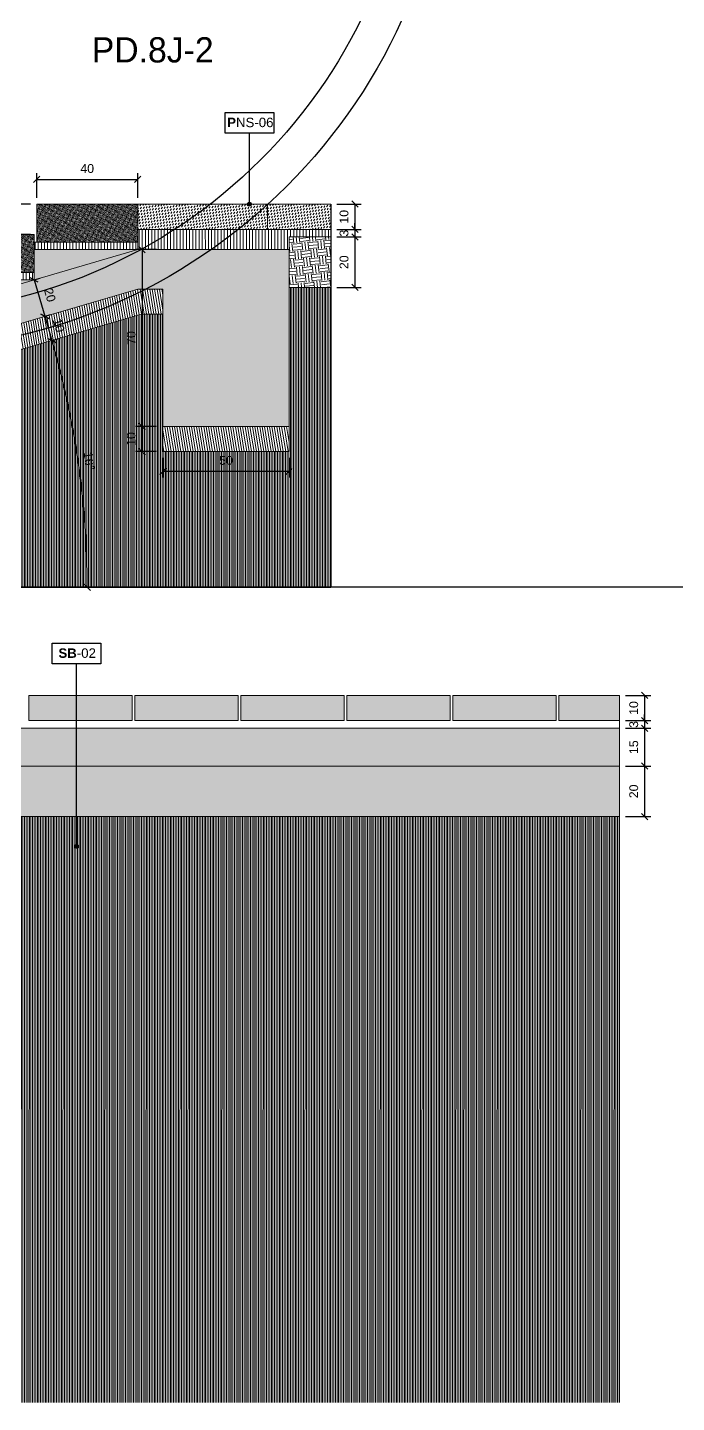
# Model space of a CAD drawing. Header units: metres. Extents: x -325 to 301, y -147 to 149.
# Drawn here: x 95.09 to 97.66, y 20.23 to 25.67 of the extents above; entities that cross this region are included whole.
import ezdxf

# ---------------------------------------------------------------- set-up
doc = ezdxf.new("R2010")
doc.units = ezdxf.units.M
doc.layers.get('Defpoints').update_dxf_attribs({"lineweight": 13})
for name, color, linetype, plot in [('-aux', 50, 'Continuous', False), ('-AUX-QAD', 5, 'Continuous', False), ('02-L-AUX', 2, 'Continuous', False)]:
    doc.layers.add(name, color=color, linetype=linetype, plot=plot)
doc.layers.add('0-TX-1_25', color=7, linetype='Continuous', true_color=0x3f4f7f)
for name, color, linetype, lineweight, true_color in [('03-TR-Paviment_07_Precast Concrete Blocks', 7, 'Continuous', 5, 0xe7ddd0), ('03-TR-Paviment_08_Natural Stone Bleachers', 7, 'Continuous', 5, 0xafad9d), ('3-TR sorra granitica', 7, 'Continuous', 0, 0xf2dac9), ('3-TR tot_u', 7, 'Continuous', 5, 0x787878)]:
    doc.layers.add(name, color=color, linetype=linetype, lineweight=lineweight, true_color=true_color)
for name, color, linetype, lineweight in [('1-CM', 7, 'Continuous', 0), ('2-L-secció', 1, 'Continuous', 0), ('3-TR Formigó', 252, 'Continuous', 0), ('3-TR Seleccionat', 44, 'Continuous', 0), ('3-TR Tot-u', 37, 'Continuous', 0)]:
    doc.layers.add(name, color=color, linetype=linetype, lineweight=lineweight)
for name, color, linetype in [('1-SECCIÓ', 1, 'Continuous'), ('A-KEYPLAN_HATCH', 7, 'Continuous'), ('A_TEXT_2', 7, 'Continuous')]:
    doc.layers.add(name, color=color, linetype=linetype)
doc.styles.get("Standard").update_dxf_attribs({"font": 'arial.ttf'})
doc.styles.add('x-llegenda materials$0$ENGRAVERS', font='TT0586M.TTF')
doc.dimstyles.new('ISO-25', dxfattribs={"dimtxt": 0.1, "dimasz": 0.1, "dimexe": 0.1, "dimexo": 0.1, "dimgap": 0.1, "dimtad": 1, "dimdec": 0, "dimlfac": 100, "dimzin": 9, "dimtxsty": 'Standard', "dimblk": 'OBLIQUE', "dimcen": 0.1, "dimadec": 0, "dimazin": 0, "dimtfac": 1, "dimtdec": 0, "dimtmove": 0, "dimatfit": 3, "dimldrblk": 'OBLIQUE', "dimfxl": 1, "dimarcsym": 0})

# ---------------------------------------------------------------- blocks, each defined once
blk = doc.blocks.new('BNS18')
at = {"layer": '03-TR-Paviment_08_Natural Stone Bleachers'}
h = blk.add_hatch(dxfattribs=at)
h.set_pattern_fill('DASH', color=256, scale=0.0011, angle=233, style=0, double=1)
h.set_pattern_definition([(233, (-64.0042394, -52.5933934), (0.00068739555, -0.00489107349), [0.0034925, -0.0034925])])
h.paths.add_polyline_path([(0.4, 0.15), (0.4, 0), (0, 0), (0, 0.15)])
at = {"layer": '1-CM'}
blk.add_lwpolyline([(0.4, 0.15), (0.4, 0), (0, 0), (0, 0.15)], close=True, dxfattribs=at)
blk = doc.blocks.new('POINT')
at = {"layer": '0-TX-1_25'}
h = blk.add_hatch(dxfattribs=at)
h.set_pattern_fill('ANGLE', color=256)
h.set_pattern_definition([(0, (-83.747, -12.726), (0, 6.985), [5.08, -1.905]), (90, (-83.747, -12.726), (-6.985, 4e-16), [5.08, -1.905])])
edge = h.paths.add_edge_path()
edge.add_arc((0, 0), 0.0075, 0, 360)
h = blk.add_hatch(color=256, dxfattribs=at)
h.dxf.hatch_style = 1
edge = h.paths.add_edge_path()
edge.add_arc((0, 0), 0.0075, 0, 360)
blk.add_circle((0, 0), 0.0075, dxfattribs=at)
blk = doc.blocks.new('_Oblique')
at = {"color": 0, "lineweight": -2}
blk.add_line((-0.5, -0.5), (0.5, 0.5), dxfattribs=at)
blk = doc.blocks.new('*D1750')
at = {"layer": '0-TX-1_25', "color": 0, "lineweight": -2, "transparency": 16777216}
for p, q in [((95.1039, 24.9723), (95.0122, 24.9723)), ((95.0372, 24.9723), (95.0372, 24.8523)), ((95.1039, 24.8523), (95.0122, 24.8523))]:
    blk.add_line(p, q, dxfattribs=at)
at = {"layer": 'Defpoints', "color": 0, "transparency": 16777216}
for p in [(95.1289, 24.9723), (95.0372, 24.8523), (95.1289, 24.8523)]:
    blk.add_point(p, dxfattribs=at)
at = {"layer": '0-TX-1_25', "color": 0, "lineweight": -2, "transparency": 16777216, "xscale": 0.025, "yscale": 0.025, "zscale": 0.025}
for p, rotation in [((95.0372, 24.9723), 90), ((95.0372, 24.8523), 270)]:
    blk.add_blockref('_Oblique', p, dxfattribs=dict(at, rotation=rotation))
at = {"layer": '0-TX-1_25', "color": 0, "transparency": 16777216, "insert": (94.9947, 24.9123), "char_height": 0.035, "attachment_point": 5, "rotation": 90}
blk.add_mtext('12', dxfattribs=at)
blk = doc.blocks.new('*D1751')
at = {"layer": '0-TX-1_25', "color": 0, "lineweight": -2, "transparency": 16777216}
for p, q in [((95.1289, 24.9973), (95.1289, 25.0953)), ((95.1289, 25.0703), (95.5289, 25.0703)), ((95.5289, 24.9973), (95.5289, 25.0953))]:
    blk.add_line(p, q, dxfattribs=at)
at = {"layer": 'Defpoints', "color": 0, "transparency": 16777216}
for p in [(95.5289, 25.0703), (95.1289, 24.9723), (95.5289, 24.9723)]:
    blk.add_point(p, dxfattribs=at)
at = {"layer": '0-TX-1_25', "color": 0, "lineweight": -2, "transparency": 16777216, "xscale": 0.025, "yscale": 0.025, "zscale": 0.025, "rotation": 180}
blk.add_blockref('_Oblique', (95.1289, 25.0703), dxfattribs=at)
at = {"layer": '0-TX-1_25', "color": 0, "lineweight": -2, "transparency": 16777216, "xscale": 0.025, "yscale": 0.025, "zscale": 0.025}
blk.add_blockref('_Oblique', (95.5289, 25.0703), dxfattribs=at)
at = {"layer": '0-TX-1_25', "color": 0, "transparency": 16777216, "insert": (95.3289, 25.1132), "char_height": 0.035, "attachment_point": 5}
blk.add_mtext('40', dxfattribs=at)
blk = doc.blocks.new('*D1752')
at = {"layer": '0-TX-1_25', "color": 0, "lineweight": -2, "transparency": 16777216}
for p, q in [((96.3186, 24.9723), (96.4145, 24.9723)), ((96.3895, 24.9723), (96.3895, 24.8723)), ((96.3186, 24.8723), (96.4145, 24.8723))]:
    blk.add_line(p, q, dxfattribs=at)
at = {"layer": 'Defpoints', "color": 0, "transparency": 16777216}
for p in [(96.2936, 24.9723), (96.2936, 24.8723), (96.3895, 24.8723)]:
    blk.add_point(p, dxfattribs=at)
at = {"layer": '0-TX-1_25', "color": 0, "lineweight": -2, "transparency": 16777216, "xscale": 0.025, "yscale": 0.025, "zscale": 0.025}
for p, rotation in [((96.3895, 24.9723), 90), ((96.3895, 24.8723), 270)]:
    blk.add_blockref('_Oblique', p, dxfattribs=dict(at, rotation=rotation))
at = {"layer": '0-TX-1_25', "color": 0, "transparency": 16777216, "insert": (96.3466, 24.9223), "char_height": 0.035, "attachment_point": 5, "rotation": 90}
blk.add_mtext('10', dxfattribs=at)
blk = doc.blocks.new('*D1753')
at = {"layer": '0-TX-1_25', "color": 0, "lineweight": -2, "transparency": 16777216}
for p, q in [((96.3186, 24.8423), (96.4145, 24.8423)), ((96.3895, 24.8423), (96.3895, 24.6423)), ((96.3186, 24.6423), (96.4145, 24.6423))]:
    blk.add_line(p, q, dxfattribs=at)
at = {"layer": 'Defpoints', "color": 0, "transparency": 16777216}
for p in [(96.2936, 24.8423), (96.2936, 24.6423), (96.3895, 24.6423)]:
    blk.add_point(p, dxfattribs=at)
at = {"layer": '0-TX-1_25', "color": 0, "lineweight": -2, "transparency": 16777216, "xscale": 0.025, "yscale": 0.025, "zscale": 0.025}
for p, rotation in [((96.3895, 24.8423), 90), ((96.3895, 24.6423), 270)]:
    blk.add_blockref('_Oblique', p, dxfattribs=dict(at, rotation=rotation))
at = {"layer": '0-TX-1_25', "color": 0, "transparency": 16777216, "insert": (96.3466, 24.7423), "char_height": 0.035, "attachment_point": 5, "rotation": 90}
blk.add_mtext('20', dxfattribs=at)
blk = doc.blocks.new('hatch keyplan 2')
at = {"layer": 'A-KEYPLAN_HATCH'}
blk.add_lwpolyline([(0, 0.00548), (0.01287, 0.00548), (0.01287, 0), (0, 0)], close=True, dxfattribs=at)
blk = doc.blocks.new('hatch keyplan')
at = {"layer": 'A-KEYPLAN_HATCH'}
blk.add_blockref('hatch keyplan 2', (1.43058, 0.85215), dxfattribs=at)
blk = doc.blocks.new('PNS06')
at = {"layer": 'A-KEYPLAN_HATCH', "xscale": 0.7124947396918078, "yscale": 0.7124947396918078, "zscale": 0.7124947396918078}
blk.add_blockref('hatch keyplan', (-1.01928, -0.60715), dxfattribs=at)
at = {"layer": 'A_TEXT_2', "insert": (-0.00057, 0.00291), "char_height": 0.0017812, "attachment_point": 1}
blk.add_mtext_dynamic_manual_height_columns('\\pi0.00098;{\\fArial|b1|i0|c0|p34;P}NS-06', width=0.0103753, gutter_width=0.01069, heights=[0], dxfattribs=at)
blk = doc.blocks.new('*D2128')
at = {"layer": '0-TX-1_25', "color": 0, "lineweight": -2, "transparency": 16777216}
for p, q in [((97.4623, 23.027), (97.5623, 23.027)), ((97.5373, 23.027), (97.5373, 22.927)), ((97.4623, 22.927), (97.5623, 22.927))]:
    blk.add_line(p, q, dxfattribs=at)
at = {"layer": 'Defpoints', "color": 0, "transparency": 16777216}
for p in [(97.4373, 23.027), (97.4373, 22.927), (97.5373, 22.927)]:
    blk.add_point(p, dxfattribs=at)
at = {"layer": '0-TX-1_25', "color": 0, "lineweight": -2, "transparency": 16777216, "xscale": 0.025, "yscale": 0.025, "zscale": 0.025}
for p, rotation in [((97.5373, 23.027), 90), ((97.5373, 22.927), 270)]:
    blk.add_blockref('_Oblique', p, dxfattribs=dict(at, rotation=rotation))
at = {"layer": '0-TX-1_25', "color": 0, "transparency": 16777216, "insert": (97.4944, 22.977), "char_height": 0.035, "attachment_point": 5, "rotation": 90}
blk.add_mtext('10', dxfattribs=at)
blk = doc.blocks.new('*D2129')
at = {"layer": '0-TX-1_25', "color": 0, "lineweight": -2, "transparency": 16777216}
for p, q in [((97.4623, 22.927), (97.5623, 22.927)), ((97.5373, 22.927), (97.5373, 22.952)), ((97.5373, 22.927), (97.5373, 22.897)), ((97.4623, 22.897), (97.5623, 22.897)), ((97.5373, 22.897), (97.5373, 22.872))]:
    blk.add_line(p, q, dxfattribs=at)
at = {"layer": 'Defpoints', "color": 0, "transparency": 16777216}
for p in [(97.4373, 22.927), (97.4373, 22.897), (97.5373, 22.897)]:
    blk.add_point(p, dxfattribs=at)
at = {"layer": '0-TX-1_25', "color": 0, "lineweight": -2, "transparency": 16777216, "xscale": 0.025, "yscale": 0.025, "zscale": 0.025}
for p, rotation in [((97.5373, 22.927), 270), ((97.5373, 22.897), 90)]:
    blk.add_blockref('_Oblique', p, dxfattribs=dict(at, rotation=rotation))
at = {"layer": '0-TX-1_25', "color": 0, "transparency": 16777216, "insert": (97.4944, 22.912), "char_height": 0.035, "attachment_point": 5, "rotation": 90}
blk.add_mtext('3', dxfattribs=at)
blk = doc.blocks.new('*D2123')
at = {"layer": '0-TX-1_25', "color": 0, "lineweight": -2, "transparency": 16777216}
for p, q in [((97.4677, 22.897), (97.5623, 22.897)), ((97.5373, 22.897), (97.5373, 22.747)), ((97.4623, 22.747), (97.5623, 22.747))]:
    blk.add_line(p, q, dxfattribs=at)
at = {"layer": 'Defpoints', "color": 0, "transparency": 16777216}
for p in [(97.4427, 22.897), (97.4373, 22.747), (97.5373, 22.747)]:
    blk.add_point(p, dxfattribs=at)
at = {"layer": '0-TX-1_25', "color": 0, "lineweight": -2, "transparency": 16777216, "xscale": 0.025, "yscale": 0.025, "zscale": 0.025}
for p, rotation in [((97.5373, 22.897), 90), ((97.5373, 22.747), 270)]:
    blk.add_blockref('_Oblique', p, dxfattribs=dict(at, rotation=rotation))
at = {"layer": '0-TX-1_25', "color": 0, "transparency": 16777216, "insert": (97.4944, 22.822), "char_height": 0.035, "attachment_point": 5, "rotation": 90}
blk.add_mtext('15', dxfattribs=at)
blk = doc.blocks.new('*D2124')
at = {"layer": '0-TX-1_25', "color": 0, "lineweight": -2, "transparency": 16777216}
for p, q in [((97.4623, 22.747), (97.5623, 22.747)), ((97.5373, 22.747), (97.5373, 22.547)), ((97.4623, 22.547), (97.5623, 22.547))]:
    blk.add_line(p, q, dxfattribs=at)
at = {"layer": 'Defpoints', "color": 0, "transparency": 16777216}
for p in [(97.4373, 22.747), (97.4373, 22.547), (97.5373, 22.547)]:
    blk.add_point(p, dxfattribs=at)
at = {"layer": '0-TX-1_25', "color": 0, "lineweight": -2, "transparency": 16777216, "xscale": 0.025, "yscale": 0.025, "zscale": 0.025}
for p, rotation in [((97.5373, 22.747), 90), ((97.5373, 22.547), 270)]:
    blk.add_blockref('_Oblique', p, dxfattribs=dict(at, rotation=rotation))
at = {"layer": '0-TX-1_25', "color": 0, "transparency": 16777216, "insert": (97.4944, 22.647), "char_height": 0.035, "attachment_point": 5, "rotation": 90}
blk.add_mtext('20', dxfattribs=at)
blk = doc.blocks.new('SB-02')
at = {"layer": 'A-KEYPLAN_HATCH'}
blk.add_blockref('hatch keyplan', (-1.43058, -0.85215), dxfattribs=at)
at = {"layer": 'A_TEXT_2', "insert": (-0.0008, 0.00408), "char_height": 0.0025, "attachment_point": 1}
blk.add_mtext_dynamic_manual_height_columns('\\pi0.00249;{\\fArial|b1|i0|c0|p34;SB}-02', width=0.0145619, gutter_width=0.015, heights=[0], dxfattribs=at)
blk = doc.blocks.new('*D2765')
at = {"layer": '0-TX-1_25', "color": 0, "lineweight": -2, "transparency": 16777216}
for p, q in [((96.3895, 24.8723), (96.3895, 24.8973)), ((96.3186, 24.8723), (96.4145, 24.8723)), ((96.3186, 24.8423), (96.4145, 24.8423)), ((96.3895, 24.8723), (96.3895, 24.8423)), ((96.3895, 24.8423), (96.3895, 24.8173))]:
    blk.add_line(p, q, dxfattribs=at)
at = {"layer": 'Defpoints', "color": 0, "transparency": 16777216}
for p in [(96.2936, 24.8723), (96.2936, 24.8423), (96.3895, 24.8423)]:
    blk.add_point(p, dxfattribs=at)
at = {"layer": '0-TX-1_25', "color": 0, "lineweight": -2, "transparency": 16777216, "xscale": 0.025, "yscale": 0.025, "zscale": 0.025}
for p, rotation in [((96.3895, 24.8723), 270), ((96.3895, 24.8423), 90)]:
    blk.add_blockref('_Oblique', p, dxfattribs=dict(at, rotation=rotation))
at = {"layer": '0-TX-1_25', "color": 0, "transparency": 16777216, "insert": (96.3466, 24.8573), "char_height": 0.035, "attachment_point": 5, "rotation": 90}
blk.add_mtext('3', dxfattribs=at)
blk = doc.blocks.new('*D3019')
at = {"layer": '0-TX-1_25', "color": 0, "lineweight": -2, "transparency": 16777216}
for p, q in [((95.6039, 24.0923), (95.5211, 24.0923)), ((95.5461, 24.0923), (95.5461, 23.9923)), ((95.6039, 23.9923), (95.5211, 23.9923))]:
    blk.add_line(p, q, dxfattribs=at)
at = {"layer": 'Defpoints', "color": 0, "transparency": 16777216}
for p in [(95.6289, 24.0923), (95.5461, 23.9923), (95.6289, 23.9923)]:
    blk.add_point(p, dxfattribs=at)
at = {"layer": '0-TX-1_25', "color": 0, "lineweight": -2, "transparency": 16777216, "xscale": 0.025, "yscale": 0.025, "zscale": 0.025}
for p, rotation in [((95.5461, 24.0923), 90), ((95.5461, 23.9923), 270)]:
    blk.add_blockref('_Oblique', p, dxfattribs=dict(at, rotation=rotation))
at = {"layer": '0-TX-1_25', "color": 0, "transparency": 16777216, "insert": (95.5032, 24.0423), "char_height": 0.035, "attachment_point": 5, "rotation": 90}
blk.add_mtext('10', dxfattribs=at)
blk = doc.blocks.new('*D3020')
at = {"layer": '0-TX-1_25', "color": 0, "lineweight": -2, "transparency": 16777216}
for p, q in [((95.6289, 23.9673), (95.6289, 23.8896)), ((96.1289, 23.9673), (96.1289, 23.8896)), ((95.6289, 23.9146), (96.1289, 23.9146))]:
    blk.add_line(p, q, dxfattribs=at)
at = {"layer": 'Defpoints', "color": 0, "transparency": 16777216}
for p in [(95.6289, 23.9923), (96.1289, 23.9923), (96.1289, 23.9146)]:
    blk.add_point(p, dxfattribs=at)
at = {"layer": '0-TX-1_25', "color": 0, "lineweight": -2, "transparency": 16777216, "xscale": 0.025, "yscale": 0.025, "zscale": 0.025, "rotation": 180}
blk.add_blockref('_Oblique', (95.6289, 23.9146), dxfattribs=at)
at = {"layer": '0-TX-1_25', "color": 0, "lineweight": -2, "transparency": 16777216, "xscale": 0.025, "yscale": 0.025, "zscale": 0.025}
blk.add_blockref('_Oblique', (96.1289, 23.9146), dxfattribs=at)
at = {"layer": '0-TX-1_25', "color": 0, "transparency": 16777216, "insert": (95.8789, 23.9575), "char_height": 0.035, "attachment_point": 5}
blk.add_mtext('50', dxfattribs=at)
blk = doc.blocks.new('*D3021')
at = {"layer": '0-TX-1_25', "color": 0, "lineweight": -2, "transparency": 16777216}
for p, q in [((95.604, 24.7923), (95.5211, 24.7923)), ((95.5461, 24.7923), (95.5461, 24.0923)), ((95.6039, 24.0923), (95.5211, 24.0923))]:
    blk.add_line(p, q, dxfattribs=at)
at = {"layer": 'Defpoints', "color": 0, "transparency": 16777216}
for p in [(95.629, 24.7923), (95.5461, 24.0923), (95.6289, 24.0923)]:
    blk.add_point(p, dxfattribs=at)
at = {"layer": '0-TX-1_25', "color": 0, "lineweight": -2, "transparency": 16777216, "xscale": 0.025, "yscale": 0.025, "zscale": 0.025}
for p, rotation in [((95.5461, 24.7923), 90), ((95.5461, 24.0923), 270)]:
    blk.add_blockref('_Oblique', p, dxfattribs=dict(at, rotation=rotation))
at = {"layer": '0-TX-1_25', "color": 0, "transparency": 16777216, "insert": (95.5032, 24.4423), "char_height": 0.035, "attachment_point": 5, "rotation": 90}
blk.add_mtext('70', dxfattribs=at)
blk = doc.blocks.new('*D3025')
at = {"layer": '0-TX-1_25', "color": 0, "lineweight": -2, "transparency": 16777216}
for p, q in [((95.1189, 24.6723), (95.1429, 24.6794)), ((95.1189, 24.6723), (95.161, 24.5284)), ((95.161, 24.5284), (95.185, 24.5354))]:
    blk.add_line(p, q, dxfattribs=at)
at = {"layer": 'Defpoints', "color": 0, "transparency": 16777216}
for p in [(95.1189, 24.6723), (95.161, 24.5284), (95.161, 24.5284)]:
    blk.add_point(p, dxfattribs=at)
at = {"layer": '0-TX-1_25', "color": 0, "lineweight": -2, "transparency": 16777216, "xscale": 0.025, "yscale": 0.025, "zscale": 0.025}
for p, rotation in [((95.1189, 24.6723), 106.3138524262607), ((95.161, 24.5284), 286.3138524262607)]:
    blk.add_blockref('_Oblique', p, dxfattribs=dict(at, rotation=rotation))
at = {"layer": '0-TX-1_25', "color": 0, "transparency": 16777216, "insert": (95.1811, 24.6124), "char_height": 0.035, "attachment_point": 5, "rotation": 286.3139}
blk.add_mtext('20', dxfattribs=at)
blk = doc.blocks.new('*D3026')
at = {"layer": '0-TX-1_25', "color": 0, "lineweight": -2, "transparency": 16777216}
for p, q in [((95.161, 24.5284), (95.185, 24.5354)), ((95.161, 24.5284), (95.1891, 24.4324)), ((95.1891, 24.4324), (95.2131, 24.4394))]:
    blk.add_line(p, q, dxfattribs=at)
at = {"layer": 'Defpoints', "color": 0, "transparency": 16777216}
for p in [(95.161, 24.5284), (95.1891, 24.4324), (95.1891, 24.4324)]:
    blk.add_point(p, dxfattribs=at)
at = {"layer": '0-TX-1_25', "color": 0, "lineweight": -2, "transparency": 16777216, "xscale": 0.025, "yscale": 0.025, "zscale": 0.025}
for p, rotation in [((95.161, 24.5284), 106.3138524362956), ((95.1891, 24.4324), 286.3138524362956)]:
    blk.add_blockref('_Oblique', p, dxfattribs=dict(at, rotation=rotation))
at = {"layer": '0-TX-1_25', "color": 0, "transparency": 16777216, "insert": (95.2162, 24.4924), "char_height": 0.035, "attachment_point": 5, "rotation": 286.3139}
blk.add_mtext('10', dxfattribs=at)
blk = doc.blocks.new('*D3027')
at = {"layer": '0-TX-1_25', "color": 0, "lineweight": -2, "transparency": 16777216}
blk.add_arc((91.8508, 23.4553), 3.4784, 0, 16.3139, dxfattribs=at)
at = {"layer": 'Defpoints', "color": 0, "transparency": 16777216}
for p in [(95.5432, 24.5361), (94.5089, 24.2333), (95.3135, 23.785), (93.2936, 23.4553), (96.2936, 23.4553)]:
    blk.add_point(p, dxfattribs=at)
at = {"layer": '0-TX-1_25', "color": 0, "lineweight": -2, "transparency": 16777216, "xscale": 0.025, "yscale": 0.025, "zscale": 0.025}
for p, rotation in [((95.1891, 24.4324), 106.3138524262605), ((95.3292, 23.4553), 270)]:
    blk.add_blockref('_Oblique', p, dxfattribs=dict(at, rotation=rotation))
at = {"layer": '0-TX-1_25', "color": 0, "transparency": 16777216, "insert": (95.3364, 23.9549), "char_height": 0.035, "attachment_point": 5, "rotation": 278.1569}
blk.add_mtext('16°', dxfattribs=at)

msp = doc.modelspace()

# ---------------------------------------------------------------- hatches: boundary and pattern name
at = {"layer": '03-TR-Paviment_07_Precast Concrete Blocks'}
h = msp.add_hatch(color=256, dxfattribs=at)
h.dxf.hatch_style = 1
h.paths.add_polyline_path([(95.0973, 23.027), (95.0973, 22.927), (95.5073, 22.927), (95.5073, 23.027)])
h = msp.add_hatch(color=256, dxfattribs=at)
h.dxf.hatch_style = 1
h.paths.add_polyline_path([(95.5173, 23.027), (95.5173, 22.927), (95.9273, 22.927), (95.9273, 23.027)])
h = msp.add_hatch(color=256, dxfattribs=at)
h.dxf.hatch_style = 1
h.paths.add_polyline_path([(95.9373, 23.027), (95.9373, 22.927), (96.3473, 22.927), (96.3473, 23.027)])
h = msp.add_hatch(color=256, dxfattribs=at)
h.dxf.hatch_style = 1
h.paths.add_polyline_path([(96.3573, 23.027), (96.3573, 22.927), (96.7673, 22.927), (96.7673, 23.027)])
h = msp.add_hatch(color=256, dxfattribs=at)
h.dxf.hatch_style = 1
h.paths.add_polyline_path([(96.7773, 23.027), (96.7773, 22.927), (97.1873, 22.927), (97.1873, 23.027)])
h = msp.add_hatch(color=256, dxfattribs=at)
h.dxf.hatch_style = 1
h.paths.add_polyline_path([(97.1973, 23.027), (97.1973, 22.927), (97.4373, 22.927), (97.4373, 23.027)])
at = {"layer": '03-TR-Paviment_08_Natural Stone Bleachers'}
h = msp.add_hatch(dxfattribs=at)
h.set_pattern_fill('DASH', color=256, scale=0.002611, angle=233, style=0, double=1)
h.set_pattern_definition([(233, (26.628457, -14.510421), (0.0016315323, -0.0116089556), [0.0082894435, -0.0082894435])])
h.paths.add_polyline_path([(95.5289, 24.9723), (96.0436, 24.9723), (96.0436, 24.8723), (95.5289, 24.8723)])
h = msp.add_hatch(dxfattribs=at)
h.set_pattern_fill('DASH', color=256, scale=0.002611, angle=233, style=0, double=1)
h.set_pattern_definition([(233, (27.143184, -14.510421), (0.0016315323, -0.0116089556), [0.0082894435, -0.0082894435])])
h.paths.add_polyline_path([(96.0436, 24.9723), (96.2936, 24.9723), (96.2936, 24.8723), (96.0436, 24.8723)])
at = {"layer": '3-TR Formigó'}
h = msp.add_hatch(dxfattribs=at)
h.set_pattern_fill('ANSI31', color=256, scale=0.003, angle=234.1752)
h.set_pattern_definition([(279.175244, (-114.700052, -19.636864), (0.00940313004, 0.0015188056), [])])
h.paths.add_polyline_path([(95.6289, 24.6361), (95.5289, 24.6361), (94.5089, 24.3333), (94.5089, 24.2333), (95.5432, 24.5361), (95.6289, 24.5361)])
h = msp.add_hatch(dxfattribs=at)
h.set_pattern_fill('ANSI31', color=256, scale=0.003, angle=234.1752)
h.set_pattern_definition([(279.175244, (-113.580052, -19.877839), (0.00940313004, 0.0015188056), [])])
h.paths.add_polyline_path([(96.1289, 24.0923), (95.6289, 24.0923), (95.6289, 23.9923), (96.1289, 23.9923)])
at = {"layer": '3-TR Seleccionat'}
h = msp.add_hatch(dxfattribs=at)
h.set_pattern_fill('ANSI31', color=256, scale=0.002, angle=225, style=0)
h.set_pattern_definition([(270, (91.282564, 23.612061), (0.00635, -2e-18), [])])
h.paths.add_polyline_path([(95.6289, 24.5361), (95.5432, 24.5361), (94.5089, 24.2333), (94.5089, 23.5323), (94.0013, 23.5323), (94.0089, 24.1323), (93.2936, 24.1323), (93.2936, 23.4567), (96.2936, 23.4567), (96.2936, 24.6423), (96.1289, 24.6423), (96.1289, 23.9923), (95.6289, 23.9923)])
h = msp.add_hatch(dxfattribs=at)
h.set_pattern_fill('ANSI31', color=256, scale=0.002, angle=225, style=0)
h.set_pattern_definition([(270, (441170.112884, -650814.039438), (-0.00635, -2e-18), [])])
h.paths.add_polyline_path([(94.5622, 20.227), (94.3895, 20.927), (93.4851, 20.927), (93.3073, 22.497), (93.3073, 22.547), (90.4373, 22.547), (90.4373, 20.227)])
h.paths.add_polyline_path([(94.5673, 22.547), (94.3895, 20.927), (94.5673, 20.227), (97.4373, 20.227), (97.4373, 22.547)])
at = {"layer": '3-TR sorra granitica'}
h = msp.add_hatch(dxfattribs=at)
h.set_pattern_fill('LINE', color=256, scale=0.1, angle=54.368, style=0)
h.set_pattern_definition([(90.014497, (121.406775, 233.034415), (-0.0124999996, -3.1627e-06), [])])
h.paths.add_polyline_path([(97.3092, 24.8724), (97.3086, 24.8432), (97.3089, 24.8432), (97.3089, 24.8724)])
h.paths.add_polyline_path([(96.2926, 24.8423), (96.2946, 24.8724), (95.5289, 24.8723), (95.5289, 24.7923), (96.1289, 24.7923), (96.1289, 24.8423)])
h = msp.add_hatch(dxfattribs=at)
h.set_pattern_fill('LINE', color=256, scale=0.1, angle=54.368, style=0)
h.set_pattern_definition([(90.014497, (120.482049, 232.998183), (-0.0124999996, -3.1627e-06), [])])
h.paths.add_polyline_path([(95.5289, 24.7923), (95.5289, 24.8223), (95.1189, 24.8223), (95.1189, 24.7923)])
h.paths.add_polyline_path([(95.5289, 24.8223), (95.5251, 24.8223), (95.5286, 24.7927), (95.5289, 24.7927)])
h = msp.add_hatch(dxfattribs=at)
h.set_pattern_fill('LINE', color=256, scale=0.1, angle=54.368, style=0)
h.set_pattern_definition([(90.014497, (120.072049, 232.878183), (-0.0124999996, -3.1627e-06), [])])
h.paths.add_polyline_path([(95.1189, 24.6723), (95.1189, 24.7023), (94.7089, 24.7023), (94.7089, 24.6723)])
h.paths.add_polyline_path([(95.1189, 24.7023), (95.1151, 24.7023), (95.1186, 24.6727), (95.1189, 24.6727)])
at = {"layer": '3-TR Tot-u'}
h = msp.add_hatch(dxfattribs=at)
h.set_pattern_fill('EARTH', color=256, scale=0.005, angle=-84.0741)
h.set_pattern_definition([(275.925852, (33.2552, -54.74452), (0.034858251, -0.028302426), [0.03175, -0.03175]), (275.925852, (33.267042, -54.74329), (0.034858251, -0.028302426), [0.03175, -0.03175]), (275.925852, (33.278884, -54.742062), (0.034858251, -0.028302426), [0.03175, -0.03175]), (5.925852, (33.283242, -54.7456), (0.028302426, 0.034858251), [0.03175, -0.03175]), (5.925852, (33.28447, -54.757442), (0.028302426, 0.034858251), [0.03175, -0.03175]), (5.925852, (33.2857, -54.769285), (0.028302426, 0.034858251), [0.03175, -0.03175])])
h.paths.add_polyline_path([(96.2937, 24.6429), (96.2936, 24.8429), (96.2936, 24.8429), (96.1289, 24.8423), (96.1289, 24.6423)])
h = msp.add_hatch(dxfattribs=at)
h.set_pattern_fill('EARTH', color=256, scale=0.005, angle=-80.8248, style=0)
h.set_pattern_definition([(279.1752, (93.848314, 22.546995), (0.03640645, -0.02628108), [0.03175, -0.03175]), (279.1752, (93.860067, 22.548894), (0.03640645, -0.02628108), [0.03175, -0.03175]), (279.1752, (93.87182, 22.550793), (0.03640645, -0.02628108), [0.03175, -0.03175]), (9.1752, (93.876372, 22.547507), (0.02628108, 0.03640645), [0.03175, -0.03175]), (9.1752, (93.87827, 22.535753), (0.02628108, 0.03640645), [0.03175, -0.03175]), (9.1752, (93.88017, 22.524), (0.02628108, 0.03640645), [0.03175, -0.03175])])
h.paths.add_polyline_path([(94.6891, 22.747), (94.7437, 22.547), (97.4373, 22.547), (97.4373, 22.747)])
h.paths.add_polyline_path([(93.1309, 22.547), (93.1855, 22.747), (90.4373, 22.747), (90.4373, 22.547)])
at = {"layer": '3-TR tot_u'}
h = msp.add_hatch(dxfattribs=at)
h.set_pattern_fill('AR-CONC', color=256, scale=0.0002, angle=90.2664)
h.set_pattern_definition([(140.2664143104, (270015.259123, -738433.006967), (0.0030183585511, 0.0364513625844), [0.00381, -0.04191]), (85.2664143104, (270015.259123, -738433.006967), (-0.0381781810675, -0.0072262829332), [0.003048, -0.033528116834]), (190.7178590104, (270015.259374, -738433.00393), (-0.0351598209585, 0.0292250795622), [0.00323800176, -0.03561804892]), (136.4506143104, (270015.248963, -738433.007015), (0.0081562825582, 0.0542543196878), [0.005715, -0.062865]), (186.9019719204, (270015.249643, -738433.002494), (-0.049705465848, 0.047250217616), [0.004857004628, -0.053427121632]), (81.45056548, (270015.248963, -738433.007015), (-0.0497054658455, 0.0472502176188), [0.004571993414, -0.050291946384]), (111.2664143104, (270015.25148, -738433.001923), (0.0203118235131, 0.0304176527954), [0.00381, -0.04191]), (56.2664143104, (270015.25148, -738433.001923), (-0.0368946682902, 0.0121889849718), [0.003048, -0.033528]), (161.7178593104, (270015.253172, -738432.999388), (-0.016582844967, 0.0426066376987), [0.00323800176, -0.03561798752]), (127.7664143104, (270015.259123, -738433.006967), (-0.0169136972324, 0.00053908133522), [0, -0.0331216, 0, -0.034036, 0, -0.033655]), (97.7664143104, (270015.259123, -738433.006967), (-0.02009803784808, 0.0132706243038), [0, -0.0194056, 0, -0.0323596, 0, -0.012827]), (57.7664143104, (270015.259176, -738433.018296), (0.00101964285024, 0.02712315336895), [0, -0.0127, 0, -0.039624, 0, -0.052578]), (47.7664143104, (270015.2592, -738433.023376), (-0.0052229971542, 0.0296018704426), [0, -0.01651, 0, -0.0263144, 0, -0.037338])])
h.paths.add_polyline_path([(94.5089, 24.3375), (95.5289, 24.6361), (95.6289, 24.6361), (95.6289, 24.0923), (96.1289, 24.0923), (96.1289, 24.6423), (96.1289, 24.7923), (95.5289, 24.7923), (95.1189, 24.7923), (95.1189, 24.6723), (94.7089, 24.6723), (94.7089, 24.5523), (94.3089, 24.5523), (94.3089, 24.3323), (94.0089, 24.3323), (94.0089, 23.6323), (94.5089, 23.6323)])
h = msp.add_hatch(dxfattribs=at)
h.set_pattern_fill('AR-CONC', color=256, scale=0.0002, angle=90.2664)
h.set_pattern_definition([(140.2664143104, (269994.503424, -738410.930217), (0.0030183585511, 0.0364513625844), [0.00381, -0.04191]), (85.2664143104, (269994.503424, -738410.930217), (-0.0381781810675, -0.0072262829332), [0.003048, -0.033528116834]), (190.7178590104, (269994.503675, -738410.92718), (-0.0351598209585, 0.0292250795622), [0.00323800176, -0.03561804892]), (136.4506143104, (269994.493264, -738410.930265), (0.0081562825582, 0.0542543196878), [0.005715, -0.062865]), (186.9019719204, (269994.493944, -738410.925743), (-0.049705465848, 0.047250217616), [0.004857004628, -0.053427121632]), (81.45056548, (269994.493264, -738410.930265), (-0.0497054658455, 0.0472502176188), [0.004571993414, -0.050291946384]), (111.2664143104, (269994.49578, -738410.925173), (0.0203118235131, 0.0304176527954), [0.00381, -0.04191]), (56.2664143104, (269994.49578, -738410.925173), (-0.0368946682902, 0.0121889849718), [0.003048, -0.033528]), (161.7178593104, (269994.497473, -738410.922638), (-0.016582844967, 0.0426066376987), [0.00323800176, -0.03561798752]), (127.7664143104, (269994.503424, -738410.930217), (-0.0169136972324, 0.00053908133522), [0, -0.0331216, 0, -0.034036, 0, -0.033655]), (97.7664143104, (269994.503424, -738410.930217), (-0.02009803784808, 0.0132706243038), [0, -0.0194056, 0, -0.0323596, 0, -0.012827]), (57.7664143104, (269994.503476, -738410.941546), (0.00101964285024, 0.02712315336895), [0, -0.0127, 0, -0.039624, 0, -0.052578]), (47.7664143104, (269994.5035, -738410.946626), (-0.0052229971542, 0.0296018704426), [0, -0.01651, 0, -0.0263144, 0, -0.037338])])
h.paths.add_polyline_path([(94.7028, 22.747), (94.6673, 22.827), (94.6673, 22.897), (97.4373, 22.897), (97.4373, 22.747)])

# ---------------------------------------------------------------- linework, layer by layer
at = {"layer": '-aux'}
msp.add_lwpolyline([(12.2345, 23.4567), (142.2345, 23.4567)], dxfattribs=at)
at = {"layer": '-AUX-QAD'}
for radius in [2.2292, 2.0821]:
    msp.add_circle((94.5437, 26.6201), radius, dxfattribs=at)
at = {"layer": '0-TX-1_25'}
for points in [[(95.9715, 24.9723), (95.9715, 25.2534)], [(95.2862, 22.4292), (95.2862, 23.152)]]:
    msp.add_lwpolyline(points, dxfattribs=at)
at = {"layer": '02-L-AUX'}
msp.add_lwpolyline([(93.2936, 23.4553), (96.2936, 23.4553)], dxfattribs=at)
at = {"layer": '1-CM'}
for p, q in [((97.4373, 22.897), (94.6673, 22.897)), ((94.6891, 22.747), (97.4373, 22.747)), ((94.5673, 22.547), (97.4373, 22.547))]:
    msp.add_line(p, q, dxfattribs=at)
for points in [[(96.0436, 24.8723), (95.5289, 24.8723), (95.5289, 24.9723), (96.0436, 24.9723)], [(95.5289, 24.9723), (96.0436, 24.9723), (96.0436, 24.8723), (95.5289, 24.8723), (95.5289, 24.9723)], [(96.2936, 24.8723), (96.0436, 24.8723), (96.0436, 24.9723), (96.2936, 24.9723)], [(96.0436, 24.9723), (96.2936, 24.9723), (96.2936, 24.8723), (96.0436, 24.8723), (96.0436, 24.9723)], [(96.1289, 24.7923), (96.1289, 24.8423)], [(96.1289, 24.8423), (96.2936, 24.8423)], [(94.3089, 24.5823), (94.3089, 24.3323), (94.0089, 24.3323), (94.0089, 23.6323), (94.5089, 23.6323), (94.5089, 24.3375), (95.0379, 24.4923), (95.5289, 24.6361), (95.6289, 24.6361), (95.6289, 24.0923), (96.1289, 24.0923), (96.1289, 24.7923), (95.5289, 24.7923)], [(95.1289, 24.8223), (95.1189, 24.8223)], [(95.1189, 24.7923), (95.5289, 24.7923), (95.5289, 24.8223)], [(94.7089, 24.6723), (95.1189, 24.6723), (95.1189, 24.7023)], [(96.1289, 24.6423), (96.2936, 24.6423)], [(94.5089, 24.2333), (95.5432, 24.5361), (95.6289, 24.5361)], [(96.1289, 24.0923), (96.1289, 23.9923), (95.6289, 23.9923), (95.6289, 24.0923)], [(95.6289, 24.0923), (95.6289, 23.9923), (96.1289, 23.9923), (96.1289, 24.0923)]]:
    msp.add_lwpolyline(points, dxfattribs=at)
at = {"layer": '1-CM', "color": 251, "true_color": 0x636466}
msp.add_lwpolyline([(94.3089, 24.4353), (95.5289, 24.7923)], dxfattribs=at)
at = {"layer": '1-CM'}
for points in [[(95.5073, 22.927), (95.0973, 22.927), (95.0973, 23.027), (95.5073, 23.027)], [(95.9273, 22.927), (95.5173, 22.927), (95.5173, 23.027), (95.9273, 23.027)], [(96.3473, 22.927), (95.9373, 22.927), (95.9373, 23.027), (96.3473, 23.027)], [(96.7673, 22.927), (96.3573, 22.927), (96.3573, 23.027), (96.7673, 23.027)], [(97.1873, 22.927), (96.7773, 22.927), (96.7773, 23.027), (97.1873, 23.027)], [(97.4373, 22.927), (97.1973, 22.927), (97.1973, 23.027), (97.4373, 23.027)]]:
    msp.add_lwpolyline(points, close=True, dxfattribs=at)
at = {"layer": '1-SECCIÓ'}
msp.add_line((96.2936, 24.9723), (96.2936, 23.4553), dxfattribs=at)
at = {"layer": '2-L-secció'}
msp.add_line((97.4373, 23.027), (97.4373, 20.227), dxfattribs=at)

# ---------------------------------------------------------------- block references
at = {"color": 244, "true_color": 0x991b1e, "xscale": 21.05278695049014, "yscale": 21.05278695049014, "zscale": 21.05278695049014}
msp.add_blockref('PNS06', (95.8749, 25.2534), dxfattribs=at)
at = {"layer": '0-TX-1_25'}
for p in [(95.9715, 24.9723), (95.2862, 22.4292)]:
    msp.add_blockref('POINT', p, dxfattribs=at)
at = {"layer": '0-TX-1_25', "xscale": 15, "yscale": 15, "zscale": 15}
msp.add_blockref('SB-02', (95.1896, 23.152), dxfattribs=at)
at = {"layer": '1-CM'}
for p in [(95.1289, 24.8223), (94.7189, 24.7023)]:
    msp.add_blockref('BNS18', p, dxfattribs=at)

# ---------------------------------------------------------------- texts
at = {"layer": '-aux', "insert": (95.3469, 25.6333), "char_height": 0.1, "width": 19.210099, "attachment_point": 1, "style": 'x-llegenda materials$0$ENGRAVERS'}
msp.add_mtext('PD.8J-2', dxfattribs=at)

# ---------------------------------------------------------------- dimensions: what is measured, and where the dimension line sits
at = {"layer": '0-TX-1_25'}
for p1, p2, distance, picture, middle in [((95.1289, 24.9723), (95.5289, 24.9723), 0.098, '*D1751', (95.3289, 25.1132)), ((95.1289, 24.9723), (95.1289, 24.8523), -0.0917, '*D1750', (94.9947, 24.9123)), ((96.2936, 24.9723), (96.2936, 24.8723), 0.0958, '*D1752', (96.3466, 24.9223)), ((96.2936, 24.8423), (96.2936, 24.6423), 0.0958, '*D1753', (96.3466, 24.7423)), ((95.161, 24.5284), (95.1891, 24.4324), 0, '*D3026', (95.2162, 24.4924))]:
    dim = msp.add_aligned_dim(p1=p1, p2=p2, distance=distance, dimstyle='ISO-25', override={"dimtxt": 0.035, "dimasz": 0.025, "dimexe": 0.025, "dimexo": 0.025, "dimgap": 0.025, "dimblk1": 'Oblique', "dimblk2": 'Oblique', "dimsah": 1, "dimfxl": 0.1, "dimfxlon": 1, "dimarcsym": 1}, dxfattribs=at)
    dim.commit()
    dim.dimension.update_dxf_attribs({"geometry": picture, "text_midpoint": middle})
for base, p1, p2, angle, picture, middle, dimtype in [((96.3895, 24.8423), (96.2936, 24.8723), (96.2936, 24.8423), 270, '*D2765', (96.3895, 24.8573), 161), ((97.5373, 22.897), (97.4373, 22.927), (97.4373, 22.897), 90, '*D2129', (97.5373, 22.912), 160)]:
    dim = msp.add_linear_dim(base=base, p1=p1, p2=p2, angle=angle, dimstyle='ISO-25', override={"dimtxt": 0.035, "dimasz": 0.025, "dimexe": 0.025, "dimexo": 0.025, "dimgap": 0.025, "dimblk1": 'Oblique', "dimblk2": 'Oblique', "dimsah": 1, "dimfxl": 0.1, "dimfxlon": 1, "dimarcsym": 1}, dxfattribs=at)
    dim.commit()
    dim.dimension.update_dxf_attribs({"geometry": picture, "text_midpoint": middle, "dimtype": dimtype})
for base, p1, p2, picture, middle in [((95.5461, 24.0923), (95.629, 24.7923), (95.6289, 24.0923), '*D3021', (95.5032, 24.4423)), ((95.5461, 23.9923), (95.6289, 24.0923), (95.6289, 23.9923), '*D3019', (95.5032, 24.0423)), ((97.5373, 22.927), (97.4373, 23.027), (97.4373, 22.927), '*D2128', (97.4944, 22.977)), ((97.5373, 22.747), (97.4427, 22.897), (97.4373, 22.747), '*D2123', (97.4944, 22.822)), ((97.5373, 22.547), (97.4373, 22.747), (97.4373, 22.547), '*D2124', (97.4944, 22.647))]:
    dim = msp.add_linear_dim(base=base, p1=p1, p2=p2, angle=90, dimstyle='ISO-25', override={"dimtxt": 0.035, "dimasz": 0.025, "dimexe": 0.025, "dimexo": 0.025, "dimgap": 0.025, "dimblk1": 'Oblique', "dimblk2": 'Oblique', "dimsah": 1, "dimfxl": 0.1, "dimfxlon": 1, "dimarcsym": 1}, dxfattribs=at)
    dim.commit()
    dim.dimension.update_dxf_attribs({"geometry": picture, "text_midpoint": middle})
dim = msp.add_aligned_dim(p1=(95.1189, 24.6723), p2=(95.161, 24.5284), distance=0, text='20', dimstyle='ISO-25', override={"dimtxt": 0.035, "dimasz": 0.025, "dimexe": 0.025, "dimexo": 0.025, "dimgap": 0.025, "dimblk1": 'Oblique', "dimblk2": 'Oblique', "dimsah": 1, "dimfxl": 0.1, "dimfxlon": 1, "dimarcsym": 1}, dxfattribs=at)
dim.commit()
dim.dimension.update_dxf_attribs({"geometry": '*D3025', "text_midpoint": (95.1811, 24.6124)})
dim = msp.add_angular_dim_2l(base=(95.3135, 23.785), line1=((93.2936, 23.4553), (96.2936, 23.4553)), line2=((94.5089, 24.2333), (95.5432, 24.5361)), dimstyle='ISO-25', override={"dimtxt": 0.035, "dimasz": 0.025, "dimexe": 0.025, "dimexo": 0.025, "dimgap": 0.025, "dimblk1": 'Oblique', "dimblk2": 'Oblique', "dimsah": 1, "dimfxl": 0.1, "dimfxlon": 1, "dimarcsym": 1}, dxfattribs=at)
dim.commit()
dim.dimension.update_dxf_attribs({"geometry": '*D3027', "text_midpoint": (95.3364, 23.9549)})
dim = msp.add_linear_dim(base=(96.1289, 23.9146), p1=(95.6289, 23.9923), p2=(96.1289, 23.9923), dimstyle='ISO-25', override={"dimtxt": 0.035, "dimasz": 0.025, "dimexe": 0.025, "dimexo": 0.025, "dimgap": 0.025, "dimblk1": 'Oblique', "dimblk2": 'Oblique', "dimsah": 1, "dimfxl": 0.1, "dimfxlon": 1, "dimarcsym": 1}, dxfattribs=at)
dim.commit()
dim.dimension.update_dxf_attribs({"geometry": '*D3020', "text_midpoint": (95.8789, 23.9575)})

doc.saveas('drawing.dxf')
